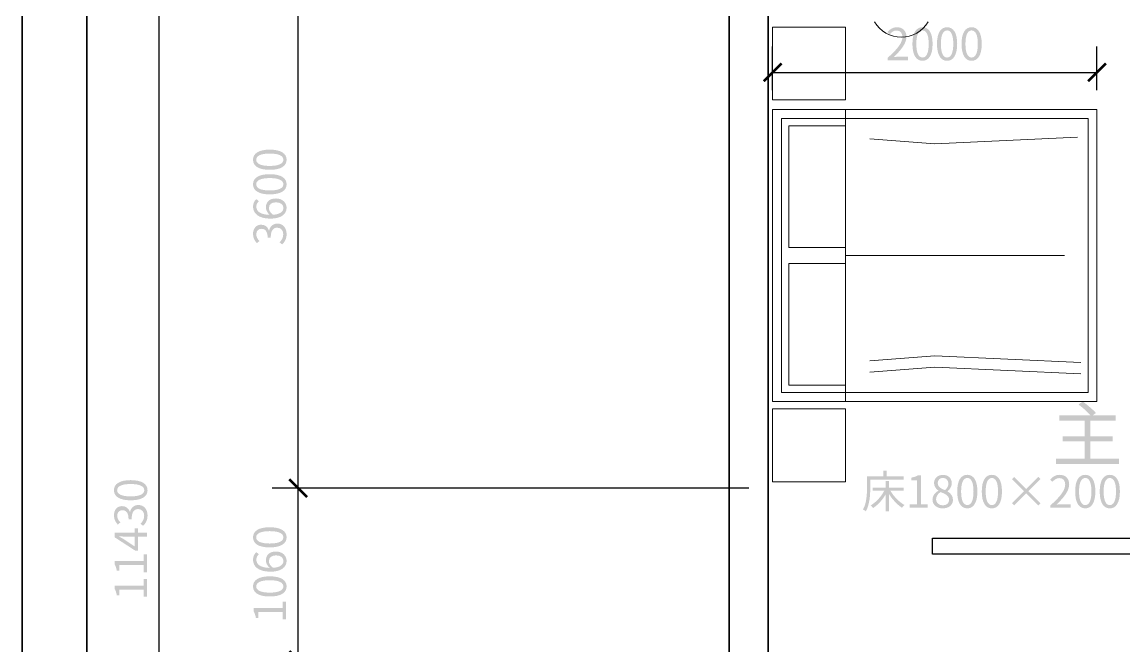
# Model space of a CAD drawing. Header units: millimetres. Extents: x -4600 to 229000, y -4300 to 19460.
# Drawn here: x 35400 to 42194, y 6857 to 10707 of the extents above; entities that cross this region are included whole.
import ezdxf

# ---------------------------------------------------------------- set-up
doc = ezdxf.new("R2010")
doc.units = ezdxf.units.MM
doc.header["$LTSCALE"] = 100
for name, color, linetype, lineweight in [('A-DIMS', 7, 'Continuous', 13), ('A-EX-WALL', 7, 'Continuous', 35), ('A-FURN', 7, 'Continuous', 18), ('A-NEW-PART', 2, 'Continuous', 25), ('A-SHEET', 7, 'Continuous', 35), ('A-TEXT', 7, 'Continuous', 18), ('R2-DETAIL', 7, 'Continuous', 13)]:
    doc.layers.add(name, color=color, linetype=linetype, lineweight=lineweight)

# ---------------------------------------------------------------- blocks, each defined once
blk = doc.blocks.new('SOURCE_PROPOSED')
at = {"layer": 'A-EX-WALL'}
for p, q in [((0, 4851.4), (0, 9630)), ((-240.1, 9179), (-240.1, 2416.5))]:
    blk.add_line(p, q, dxfattribs=at)
blk = doc.blocks.new('FURNITURE_DESIGN')
at = {"layer": 'A-TEXT'}
h = blk.add_hatch(color=256, dxfattribs=at)
edge = h.paths.add_edge_path()
edge.add_spline(control_points=[(1913.5, 6547), (1940.2, 6527.4), (1970.7, 6499.4), (1988.2, 6479.3)], knot_values=[0, 0, 0, 0, 1, 1, 1, 1], degree=3, periodic=0)
edge.add_line((1988.2, 6479.3), (1795.2, 6479.3))
edge.add_line((1795.2, 6479.3), (1795.2, 6447.5))
edge.add_line((1795.2, 6447.5), (1950.6, 6447.5))
edge.add_line((1950.6, 6447.5), (1950.6, 6351.4))
edge.add_line((1950.6, 6351.4), (1815.3, 6351.4))
edge.add_line((1815.3, 6351.4), (1815.3, 6319.6))
edge.add_line((1815.3, 6319.6), (1950.6, 6319.6))
edge.add_line((1950.6, 6319.6), (1950.6, 6211.7))
edge.add_line((1950.6, 6211.7), (1774.7, 6211.7))
edge.add_line((1774.7, 6211.7), (1774.7, 6179.9))
edge.add_line((1774.7, 6179.9), (2164.1, 6179.9))
edge.add_line((2164.1, 6179.9), (2164.1, 6211.7))
edge.add_line((2164.1, 6211.7), (1986, 6211.7))
edge.add_line((1986, 6211.7), (1986, 6319.6))
edge.add_line((1986, 6319.6), (2124, 6319.6))
edge.add_line((2124, 6319.6), (2124, 6351.4))
edge.add_line((2124, 6351.4), (1986, 6351.4))
edge.add_line((1986, 6351.4), (1986, 6447.5))
edge.add_line((1986, 6447.5), (2141.9, 6447.5))
edge.add_line((2141.9, 6447.5), (2141.9, 6479.3))
edge.add_line((2141.9, 6479.3), (2000, 6479.3))
edge.add_line((2000, 6479.3), (2020.9, 6494.6))
edge.add_spline(control_points=[(2020.9, 6494.6), (2003.5, 6515.1), (1968.1, 6544.8), (1940.2, 6564.9)], knot_values=[0, 0, 0, 0, 1, 1, 1, 1], degree=3, periodic=0)
edge.add_line((1940.2, 6564.9), (1913.5, 6547))
h = blk.add_hatch(color=256, dxfattribs=at)
edge = h.paths.add_edge_path()
edge.add_line((609.5, 6103.3), (609.5, 6032.6))
edge.add_spline(control_points=[(609.5, 6032.6), (609.5, 5993.6), (607.3, 5938.2), (584.9, 5899.2)], knot_values=[0, 0, 0, 0, 1, 1, 1, 1], degree=3, periodic=0)
edge.add_spline(control_points=[(584.9, 5899.2), (589.8, 5897), (598.8, 5891.3), (602.6, 5887.8)], knot_values=[0, 0, 0, 0, 1, 1, 1, 1], degree=3, periodic=0)
edge.add_spline(control_points=[(602.6, 5887.8), (626.1, 5929.2), (629.7, 5990.9), (629.7, 6032.6)], knot_values=[0, 0, 0, 0, 1, 1, 1, 1], degree=3, periodic=0)
edge.add_line((629.7, 6032.6), (629.7, 6083.9))
edge.add_line((629.7, 6083.9), (836.2, 6083.9))
edge.add_line((836.2, 6083.9), (836.2, 6103.3))
edge.add_line((836.2, 6103.3), (731.4, 6103.3))
edge.add_line((731.4, 6103.3), (731.4, 6138.8))
edge.add_line((731.4, 6138.8), (710.4, 6138.8))
edge.add_line((710.4, 6138.8), (710.4, 6103.3))
edge.add_line((710.4, 6103.3), (609.5, 6103.3))
edge = h.paths.add_edge_path(flags=0)
edge.add_line((725.2, 6075.2), (725.2, 6033.7))
edge.add_line((725.2, 6033.7), (643.8, 6033.7))
edge.add_line((643.8, 6033.7), (643.8, 6014.4))
edge.add_line((643.8, 6014.4), (715.6, 6014.4))
edge.add_spline(control_points=[(715.6, 6014.4), (696.8, 5977.8), (664.3, 5942.3), (632.1, 5924.6)], knot_values=[0, 0, 0, 0, 1, 1, 1, 1], degree=3, periodic=0)
edge.add_spline(control_points=[(632.1, 5924.6), (636.7, 5920.8), (643.6, 5913.1), (646.8, 5908)], knot_values=[0, 0, 0, 0, 1, 1, 1, 1], degree=3, periodic=0)
edge.add_spline(control_points=[(646.8, 5908), (675.8, 5926.2), (704.7, 5957.6), (725.2, 5992.8)], knot_values=[0, 0, 0, 0, 1, 1, 1, 1], degree=3, periodic=0)
edge.add_line((725.2, 5992.8), (725.2, 5887.8))
edge.add_line((725.2, 5887.8), (745.3, 5887.8))
edge.add_line((745.3, 5887.8), (745.3, 5994.2))
edge.add_spline(control_points=[(745.3, 5994.2), (766.9, 5959.8), (797.2, 5927.9), (825.3, 5909.6)], knot_values=[0, 0, 0, 0, 1, 1, 1, 1], degree=3, periodic=0)
edge.add_spline(control_points=[(825.3, 5909.6), (828.8, 5915.3), (835.9, 5922.7), (840.8, 5926.8)], knot_values=[0, 0, 0, 0, 1, 1, 1, 1], degree=3, periodic=0)
edge.add_spline(control_points=[(840.8, 5926.8), (808.9, 5944.5), (774.3, 5979.2), (754.1, 6014.4)], knot_values=[0, 0, 0, 0, 1, 1, 1, 1], degree=3, periodic=0)
edge.add_line((754.1, 6014.4), (835.4, 6014.4))
edge.add_line((835.4, 6014.4), (835.4, 6033.7))
edge.add_line((835.4, 6033.7), (745.3, 6033.7))
edge.add_line((745.3, 6033.7), (745.3, 6075.2))
edge.add_line((745.3, 6075.2), (725.2, 6075.2))
h = blk.add_hatch(color=256, dxfattribs=at)
edge = h.paths.add_edge_path()
edge.add_line((873.3, 5909.6), (983, 5909.6))
edge.add_line((983, 5909.6), (983, 5930.3))
edge.add_line((983, 5930.3), (942.9, 5930.3))
edge.add_line((942.9, 5930.3), (942.9, 6109.6))
edge.add_line((942.9, 6109.6), (923.8, 6109.6))
edge.add_spline(control_points=[(923.8, 6109.6), (912.9, 6103.3), (900.1, 6098.7), (882.3, 6095.4)], knot_values=[0, 0, 0, 0, 1, 1, 1, 1], degree=3, periodic=0)
edge.add_line((882.3, 6095.4), (882.3, 6079.6))
edge.add_line((882.3, 6079.6), (918.1, 6079.6))
edge.add_line((918.1, 6079.6), (918.1, 5930.3))
edge.add_line((918.1, 5930.3), (873.3, 5930.3))
edge.add_line((873.3, 5930.3), (873.3, 5909.6))
h = blk.add_hatch(color=256, dxfattribs=at)
edge = h.paths.add_edge_path()
edge.add_spline(control_points=[(1077.1, 5906), (1114.5, 5906), (1139.6, 5928.7), (1139.6, 5957.6), (1139.6, 5985.2), (1123.5, 6000.2), (1106.1, 6010.3)], knot_values=[0, 0, 0, 0, 1, 1, 1, 2, 2, 2, 2], degree=3, periodic=0)
edge.add_line((1106.1, 6010.3), (1106.1, 6011.6))
edge.add_spline(control_points=[(1106.1, 6011.6), (1117.8, 6020.9), (1132.5, 6038.9), (1132.5, 6059.9), (1132.5, 6090.8), (1111.8, 6112.6), (1077.7, 6112.6), (1046.6, 6112.6), (1022.8, 6092.1), (1022.8, 6061.8), (1022.8, 6040.8), (1035.4, 6025.8), (1049.8, 6015.7)], knot_values=[0, 0, 0, 0, 1, 1, 1, 2, 2, 2, 3, 3, 3, 4, 4, 4, 4], degree=3, periodic=0)
edge.add_line((1049.8, 6015.7), (1049.8, 6014.6))
edge.add_spline(control_points=[(1049.8, 6014.6), (1031.6, 6004.8), (1013.3, 5986), (1013.3, 5959.2), (1013.3, 5928.4), (1040, 5906), (1077.1, 5906)], knot_values=[0, 0, 0, 0, 1, 1, 1, 2, 2, 2, 2], degree=3, periodic=0)
edge = h.paths.add_edge_path(flags=0)
edge.add_spline(control_points=[(1077.4, 5924.6), (1053.4, 5924.6), (1035.4, 5940.2), (1035.4, 5961.4), (1035.4, 5980.5), (1046.8, 5996.4), (1062.9, 6006.7)], knot_values=[0, 0, 0, 0, 1, 1, 1, 2, 2, 2, 2], degree=3, periodic=0)
edge.add_spline(control_points=[(1062.9, 6006.7), (1091.3, 5995.3), (1115.9, 5985.4), (1115.9, 5958.4), (1115.9, 5938.5), (1100.6, 5924.6), (1077.4, 5924.6)], knot_values=[0, 0, 0, 0, 1, 1, 1, 2, 2, 2, 2], degree=3, periodic=0)
edge = h.paths.add_edge_path(flags=0)
edge.add_spline(control_points=[(1090.8, 6018.2), (1067, 6027.5), (1045.5, 6038.1), (1045.5, 6061.8), (1045.5, 6081.2), (1058.9, 6094), (1077.4, 6094), (1098.7, 6094), (1111.2, 6078.5), (1111.2, 6058.6), (1111.2, 6043.8), (1104.1, 6030.2), (1090.8, 6018.2)], knot_values=[0, 0, 0, 0, 1, 1, 1, 2, 2, 2, 3, 3, 3, 4, 4, 4, 4], degree=3, periodic=0)
h = blk.add_hatch(color=256, dxfattribs=at)
edge = h.paths.add_edge_path()
edge.add_spline(control_points=[(1228, 5906), (1265.9, 5906), (1290.2, 5940.4), (1290.2, 6010.3), (1290.2, 6079.6), (1265.9, 6113.1), (1228, 6113.1), (1189.8, 6113.1), (1165.8, 6079.6), (1165.8, 6010.3), (1165.8, 5940.4), (1189.8, 5906), (1228, 5906)], knot_values=[0, 0, 0, 0, 1, 1, 1, 2, 2, 2, 3, 3, 3, 4, 4, 4, 4], degree=3, periodic=0)
edge = h.paths.add_edge_path(flags=0)
edge.add_spline(control_points=[(1228, 5926.2), (1205.4, 5926.2), (1189.8, 5951.6), (1189.8, 6010.3), (1189.8, 6068.7), (1205.4, 6093.5), (1228, 6093.5), (1250.7, 6093.5), (1266.2, 6068.7), (1266.2, 6010.3), (1266.2, 5951.6), (1250.7, 5926.2), (1228, 5926.2)], knot_values=[0, 0, 0, 0, 1, 1, 1, 2, 2, 2, 3, 3, 3, 4, 4, 4, 4], degree=3, periodic=0)
h = blk.add_hatch(color=256, dxfattribs=at)
edge = h.paths.add_edge_path()
edge.add_spline(control_points=[(1379.5, 5906), (1417.4, 5906), (1441.7, 5940.4), (1441.7, 6010.3), (1441.7, 6079.6), (1417.4, 6113.1), (1379.5, 6113.1), (1341.3, 6113.1), (1317.2, 6079.6), (1317.2, 6010.3), (1317.2, 5940.4), (1341.3, 5906), (1379.5, 5906)], knot_values=[0, 0, 0, 0, 1, 1, 1, 2, 2, 2, 3, 3, 3, 4, 4, 4, 4], degree=3, periodic=0)
edge = h.paths.add_edge_path(flags=0)
edge.add_spline(control_points=[(1379.5, 5926.2), (1356.8, 5926.2), (1341.3, 5951.6), (1341.3, 6010.3), (1341.3, 6068.7), (1356.8, 6093.5), (1379.5, 6093.5), (1402.1, 6093.5), (1417.6, 6068.7), (1417.6, 6010.3), (1417.6, 5951.6), (1402.1, 5926.2), (1379.5, 5926.2)], knot_values=[0, 0, 0, 0, 1, 1, 1, 2, 2, 2, 3, 3, 3, 4, 4, 4, 4], degree=3, periodic=0)
blk.add_hatch(color=256, dxfattribs=at).paths.add_polyline_path([(1666.2, 5924.3), (1679.3, 5937.4), (1604.8, 6012.2), (1679.3, 6086.9), (1666.2, 6100), (1591.5, 6025.3), (1517, 6100), (1503.6, 6086.7), (1578.4, 6012.2), (1503.6, 5937.4), (1517, 5924.3), (1591.5, 5999.1), (1666.2, 5924.3)])
h = blk.add_hatch(color=256, dxfattribs=at)
edge = h.paths.add_edge_path()
edge.add_line((1739.9, 5909.6), (1865.7, 5909.6))
edge.add_line((1865.7, 5909.6), (1865.7, 5931.1))
edge.add_line((1865.7, 5931.1), (1810.3, 5931.1))
edge.add_spline(control_points=[(1810.3, 5931.1), (1800.2, 5931.1), (1787.9, 5930.1), (1777.5, 5929.2)], knot_values=[0, 0, 0, 0, 1, 1, 1, 1], degree=3, periodic=0)
edge.add_spline(control_points=[(1777.5, 5929.2), (1824.5, 5973.7), (1856.1, 6014.4), (1856.1, 6054.5), (1856.1, 6089.9), (1833.5, 6113.1), (1797.7, 6113.1), (1772.4, 6113.1), (1754.9, 6101.7), (1738.8, 6083.9)], knot_values=[0, 0, 0, 0, 1, 1, 1, 2, 2, 2, 3, 3, 3, 3], degree=3, periodic=0)
edge.add_line((1738.8, 6083.9), (1753.3, 6069.8))
edge.add_spline(control_points=[(1753.3, 6069.8), (1764.4, 6083.1), (1778.4, 6092.9), (1794.7, 6092.9), (1819.6, 6092.9), (1831.6, 6076.3), (1831.6, 6053.4), (1831.6, 6019), (1802.6, 5979.2), (1739.9, 5924.3)], knot_values=[0, 0, 0, 0, 1, 1, 1, 2, 2, 2, 3, 3, 3, 3], degree=3, periodic=0)
edge.add_line((1739.9, 5924.3), (1739.9, 5909.6))
h = blk.add_hatch(color=256, dxfattribs=at)
edge = h.paths.add_edge_path()
edge.add_spline(control_points=[(1955.2, 5906), (1993.1, 5906), (2017.4, 5940.4), (2017.4, 6010.3), (2017.4, 6079.6), (1993.1, 6113.1), (1955.2, 6113.1), (1917, 6113.1), (1893, 6079.6), (1893, 6010.3), (1893, 5940.4), (1917, 5906), (1955.2, 5906)], knot_values=[0, 0, 0, 0, 1, 1, 1, 2, 2, 2, 3, 3, 3, 4, 4, 4, 4], degree=3, periodic=0)
edge = h.paths.add_edge_path(flags=0)
edge.add_spline(control_points=[(1955.2, 5926.2), (1932.5, 5926.2), (1917, 5951.6), (1917, 6010.3), (1917, 6068.7), (1932.5, 6093.5), (1955.2, 6093.5), (1977.8, 6093.5), (1993.4, 6068.7), (1993.4, 6010.3), (1993.4, 5951.6), (1977.8, 5926.2), (1955.2, 5926.2)], knot_values=[0, 0, 0, 0, 1, 1, 1, 2, 2, 2, 3, 3, 3, 4, 4, 4, 4], degree=3, periodic=0)
h = blk.add_hatch(color=256, dxfattribs=at)
edge = h.paths.add_edge_path()
edge.add_spline(control_points=[(2106.6, 5906), (2144.5, 5906), (2168.8, 5940.4), (2168.8, 6010.3), (2168.8, 6079.6), (2144.5, 6113.1), (2106.6, 6113.1), (2068.4, 6113.1), (2044.4, 6079.6), (2044.4, 6010.3), (2044.4, 5940.4), (2068.4, 5906), (2106.6, 5906)], knot_values=[0, 0, 0, 0, 1, 1, 1, 2, 2, 2, 3, 3, 3, 4, 4, 4, 4], degree=3, periodic=0)
edge = h.paths.add_edge_path(flags=0)
edge.add_spline(control_points=[(2106.6, 5926.2), (2084, 5926.2), (2068.4, 5951.6), (2068.4, 6010.3), (2068.4, 6068.7), (2084, 6093.5), (2106.6, 6093.5), (2129.2, 6093.5), (2144.8, 6068.7), (2144.8, 6010.3), (2144.8, 5951.6), (2129.2, 5926.2), (2106.6, 5926.2)], knot_values=[0, 0, 0, 0, 1, 1, 1, 2, 2, 2, 3, 3, 3, 4, 4, 4, 4], degree=3, periodic=0)
at = {"layer": 'A-FURN'}
for p, q in [((477.4, 8366.3), (477.4, 6566.3)), ((477.4, 7466.3), (1827.4, 7466.3))]:
    blk.add_line(p, q, dxfattribs=at)
blk.add_lwpolyline([(656.7, 8908.2), (670.5, 8887.6), (686.9, 8868.9), (705.6, 8852.5), (726.2, 8838.7), (748.5, 8827.7), (772.1, 8819.7), (796.4, 8814.9), (821.2, 8813.2), (846, 8814.9), (870.4, 8819.7), (893.9, 8827.7), (916.2, 8838.7), (936.9, 8852.5), (955.6, 8868.9), (972, 8887.6), (985.8, 8908.2)], dxfattribs=at)
for points in [[(27.4, 8875.9), (477.4, 8875.9), (477.4, 8425.9), (27.4, 8425.9)], [(27.4, 8366.3), (2027.4, 8366.3), (2027.4, 6566.3), (27.4, 6566.3)], [(82.4, 8311.3), (1972.4, 8311.3), (1972.4, 6621.3), (82.4, 6621.3)], [(127.4, 8266.3), (477.4, 8266.3), (477.4, 7516.3), (127.4, 7516.3)], [(127.4, 7416.3), (477.4, 7416.3), (477.4, 6666.3), (127.4, 6666.3)], [(27.4, 6519.2), (477.4, 6519.2), (477.4, 6069.2), (27.4, 6069.2)]]:
    blk.add_lwpolyline(points, close=True, dxfattribs=at)
at = {"layer": 'A-NEW-PART'}
blk.add_lwpolyline([(1012.5, 5722.6), (2512.5, 5722.6), (2512.5, 5622.6), (1012.5, 5622.6)], close=True, dxfattribs=at)
at = {"layer": 'R2-DETAIL'}
for points in [[(627.4, 8186.3), (1027.4, 8156.3), (1907.4, 8196.3)], [(627.4, 6816.3), (1027.4, 6846.3), (1927.4, 6806.3)], [(627.4, 6746.3), (1027.4, 6776.3), (1927.4, 6736.3)]]:
    blk.add_lwpolyline(points, dxfattribs=at)
blk = doc.blocks.new('_ARCHTICK')
at = {"color": 0, "linetype": 'BYBLOCK', "const_width": 0.15}
blk.add_lwpolyline([(-0.5, -0.5), (0.5, 0.5)], dxfattribs=at)
blk = doc.blocks.new('*D13')
at = {"layer": 'A-DIMS'}
h = blk.add_hatch(color=256, dxfattribs=at)
edge = h.paths.add_edge_path()
edge.add_spline(control_points=[(-2968.8, 8057.3), (-2968.8, 8095.2), (-3003.2, 8119.5), (-3073, 8119.5), (-3142.3, 8119.5), (-3175.9, 8095.2), (-3175.9, 8057.3), (-3175.9, 8019.1), (-3142.3, 7995.1), (-3073, 7995.1), (-3003.2, 7995.1), (-2968.8, 8019.1), (-2968.8, 8057.3)], knot_values=[0, 0, 0, 0, 1, 1, 1, 2, 2, 2, 3, 3, 3, 4, 4, 4, 4], degree=3, periodic=0)
edge = h.paths.add_edge_path(flags=0)
edge.add_spline(control_points=[(-2989, 8057.3), (-2989, 8034.6), (-3014.3, 8019.1), (-3073, 8019.1), (-3131.4, 8019.1), (-3156.2, 8034.6), (-3156.2, 8057.3), (-3156.2, 8079.9), (-3131.4, 8095.5), (-3073, 8095.5), (-3014.3, 8095.5), (-2989, 8079.9), (-2989, 8057.3)], knot_values=[0, 0, 0, 0, 1, 1, 1, 2, 2, 2, 3, 3, 3, 4, 4, 4, 4], degree=3, periodic=0)
h = blk.add_hatch(color=256, dxfattribs=at)
edge = h.paths.add_edge_path()
edge.add_spline(control_points=[(-2968.8, 7905.9), (-2968.8, 7943.8), (-3003.2, 7968.1), (-3073, 7968.1), (-3142.3, 7968.1), (-3175.9, 7943.8), (-3175.9, 7905.9), (-3175.9, 7867.7), (-3142.3, 7843.6), (-3073, 7843.6), (-3003.2, 7843.6), (-2968.8, 7867.7), (-2968.8, 7905.9)], knot_values=[0, 0, 0, 0, 1, 1, 1, 2, 2, 2, 3, 3, 3, 4, 4, 4, 4], degree=3, periodic=0)
edge = h.paths.add_edge_path(flags=0)
edge.add_spline(control_points=[(-2989, 7905.9), (-2989, 7883.2), (-3014.3, 7867.7), (-3073, 7867.7), (-3131.4, 7867.7), (-3156.2, 7883.2), (-3156.2, 7905.9), (-3156.2, 7928.5), (-3131.4, 7944.1), (-3073, 7944.1), (-3014.3, 7944.1), (-2989, 7928.5), (-2989, 7905.9)], knot_values=[0, 0, 0, 0, 1, 1, 1, 2, 2, 2, 3, 3, 3, 4, 4, 4, 4], degree=3, periodic=0)
h = blk.add_hatch(color=256, dxfattribs=at)
edge = h.paths.add_edge_path()
edge.add_spline(control_points=[(-2968.8, 7760.7), (-2968.8, 7791.8), (-2995, 7818.3), (-3033.7, 7818.3), (-3075.7, 7818.3), (-3096.5, 7796.4), (-3096.5, 7762.6), (-3096.5, 7747.1), (-3087.5, 7729.6), (-3072.5, 7717.3)], knot_values=[0, 0, 0, 0, 1, 1, 1, 2, 2, 2, 3, 3, 3, 3], degree=3, periodic=0)
edge.add_spline(control_points=[(-3072.5, 7717.3), (-3134.4, 7718.4), (-3155.4, 7741.1), (-3155.4, 7768.9), (-3155.4, 7780.9), (-3149.4, 7792.9), (-3140.1, 7800.5)], knot_values=[0, 0, 0, 0, 1, 1, 1, 2, 2, 2, 2], degree=3, periodic=0)
edge.add_line((-3140.1, 7800.5), (-3155.4, 7814.7))
edge.add_spline(control_points=[(-3155.4, 7814.7), (-3167.4, 7803.5), (-3175.9, 7788.5), (-3175.9, 7767.8), (-3175.9, 7729), (-3146.1, 7693.8), (-3067.8, 7693.8), (-3001.8, 7693.8), (-2968.8, 7722.5), (-2968.8, 7760.7)], knot_values=[0, 0, 0, 0, 1, 1, 1, 2, 2, 2, 3, 3, 3, 3], degree=3, periodic=0)
edge = h.paths.add_edge_path(flags=0)
edge.add_spline(control_points=[(-3052.5, 7717.9), (-3071.1, 7731), (-3077.9, 7746.2), (-3077.9, 7758.5), (-3077.9, 7782.8), (-3060.7, 7794.5), (-3033.7, 7794.5), (-3006.4, 7794.5), (-2988.4, 7779.8), (-2988.4, 7760.7), (-2988.4, 7735.6), (-3011.1, 7720.6), (-3052.5, 7717.9)], knot_values=[0, 0, 0, 0, 1, 1, 1, 2, 2, 2, 3, 3, 3, 4, 4, 4, 4], degree=3, periodic=0)
h = blk.add_hatch(color=256, dxfattribs=at)
edge = h.paths.add_edge_path()
edge.add_spline(control_points=[(-2968.8, 7598.9), (-2968.8, 7634.6), (-2990.1, 7663.3), (-3025.8, 7663.3), (-3053.4, 7663.3), (-3070.8, 7644.5), (-3076.6, 7621)], knot_values=[0, 0, 0, 0, 1, 1, 1, 2, 2, 2, 2], degree=3, periodic=0)
edge.add_line((-3076.6, 7621), (-3077.9, 7621))
edge.add_spline(control_points=[(-3077.9, 7621), (-3085.3, 7642.3), (-3101.7, 7656.5), (-3125.9, 7656.5), (-3157.6, 7656.5), (-3175.9, 7631.9), (-3175.9, 7598.1), (-3175.9, 7575.2), (-3165.8, 7557.4), (-3152.1, 7542.4)], knot_values=[0, 0, 0, 0, 1, 1, 1, 2, 2, 2, 3, 3, 3, 3], degree=3, periodic=0)
edge.add_line((-3152.1, 7542.4), (-3136.3, 7555.8))
edge.add_spline(control_points=[(-3136.3, 7555.8), (-3147.8, 7567.2), (-3155.7, 7581.2), (-3155.7, 7597.3), (-3155.7, 7618.3), (-3143.1, 7631.1), (-3124, 7631.1), (-3102.5, 7631.1), (-3085.8, 7617.2), (-3085.8, 7575.7)], knot_values=[0, 0, 0, 0, 1, 1, 1, 2, 2, 2, 3, 3, 3, 3], degree=3, periodic=0)
edge.add_line((-3085.8, 7575.7), (-3066.7, 7575.7))
edge.add_spline(control_points=[(-3066.7, 7575.7), (-3066.7, 7622.1), (-3050.9, 7637.9), (-3026.6, 7637.9), (-3003.7, 7637.9), (-2989.5, 7621.3), (-2989.5, 7597.3), (-2989.5, 7574.6), (-3000.4, 7559.6), (-3012.4, 7547.9)], knot_values=[0, 0, 0, 0, 1, 1, 1, 2, 2, 2, 3, 3, 3, 3], degree=3, periodic=0)
edge.add_line((-3012.4, 7547.9), (-2996.3, 7535))
edge.add_spline(control_points=[(-2996.3, 7535), (-2981.9, 7548.1), (-2968.8, 7567.8), (-2968.8, 7598.9)], knot_values=[0, 0, 0, 0, 1, 1, 1, 1], degree=3, periodic=0)
for p, q in [((-120, 9630), (-3057.3, 9630)), ((-2897.3, 6030), (-2897.3, 9630)), ((-120, 6030), (-3057.3, 6030))]:
    blk.add_line(p, q)
at = {"layer": 'Defpoints'}
for p in [(0, 9630), (-2897.3, 6030), (0, 6030)]:
    blk.add_point(p, dxfattribs=at)
at = {"layer": 'A-DIMS', "xscale": 110, "yscale": 110}
for p, rotation in [((-2897.3, 9630), 90), ((-2897.3, 6030), 270)]:
    blk.add_blockref('_ARCHTICK', p, dxfattribs=dict(at, rotation=rotation))
blk = doc.blocks.new('*D14')
at = {"layer": 'A-DIMS'}
h = blk.add_hatch(color=256, dxfattribs=at)
edge = h.paths.add_edge_path()
edge.add_spline(control_points=[(-2968.8, 5727.3), (-2968.8, 5765.2), (-3003.2, 5789.5), (-3073, 5789.5), (-3142.3, 5789.5), (-3175.9, 5765.2), (-3175.9, 5727.3), (-3175.9, 5689.1), (-3142.3, 5665.1), (-3073, 5665.1), (-3003.2, 5665.1), (-2968.8, 5689.1), (-2968.8, 5727.3)], knot_values=[0, 0, 0, 0, 1, 1, 1, 2, 2, 2, 3, 3, 3, 4, 4, 4, 4], degree=3, periodic=0)
edge = h.paths.add_edge_path(flags=0)
edge.add_spline(control_points=[(-2989, 5727.3), (-2989, 5704.6), (-3014.3, 5689.1), (-3073, 5689.1), (-3131.4, 5689.1), (-3156.2, 5704.6), (-3156.2, 5727.3), (-3156.2, 5749.9), (-3131.4, 5765.5), (-3073, 5765.5), (-3014.3, 5765.5), (-2989, 5749.9), (-2989, 5727.3)], knot_values=[0, 0, 0, 0, 1, 1, 1, 2, 2, 2, 3, 3, 3, 4, 4, 4, 4], degree=3, periodic=0)
h = blk.add_hatch(color=256, dxfattribs=at)
edge = h.paths.add_edge_path()
edge.add_spline(control_points=[(-2968.8, 5582.1), (-2968.8, 5613.2), (-2995, 5639.7), (-3033.7, 5639.7), (-3075.7, 5639.7), (-3096.5, 5617.9), (-3096.5, 5584), (-3096.5, 5568.5), (-3087.5, 5551), (-3072.5, 5538.7)], knot_values=[0, 0, 0, 0, 1, 1, 1, 2, 2, 2, 3, 3, 3, 3], degree=3, periodic=0)
edge.add_spline(control_points=[(-3072.5, 5538.7), (-3134.4, 5539.8), (-3155.4, 5562.5), (-3155.4, 5590.3), (-3155.4, 5602.3), (-3149.4, 5614.3), (-3140.1, 5622)], knot_values=[0, 0, 0, 0, 1, 1, 1, 2, 2, 2, 2], degree=3, periodic=0)
edge.add_line((-3140.1, 5622), (-3155.4, 5636.2))
edge.add_spline(control_points=[(-3155.4, 5636.2), (-3167.4, 5625), (-3175.9, 5610), (-3175.9, 5589.2), (-3175.9, 5550.5), (-3146.1, 5515.3), (-3067.8, 5515.3), (-3001.8, 5515.3), (-2968.8, 5543.9), (-2968.8, 5582.1)], knot_values=[0, 0, 0, 0, 1, 1, 1, 2, 2, 2, 3, 3, 3, 3], degree=3, periodic=0)
edge = h.paths.add_edge_path(flags=0)
edge.add_spline(control_points=[(-3052.5, 5539.3), (-3071.1, 5552.4), (-3077.9, 5567.7), (-3077.9, 5579.9), (-3077.9, 5604.2), (-3060.7, 5616), (-3033.7, 5616), (-3006.4, 5616), (-2988.4, 5601.2), (-2988.4, 5582.1), (-2988.4, 5557), (-3011.1, 5542), (-3052.5, 5539.3)], knot_values=[0, 0, 0, 0, 1, 1, 1, 2, 2, 2, 3, 3, 3, 4, 4, 4, 4], degree=3, periodic=0)
h = blk.add_hatch(color=256, dxfattribs=at)
edge = h.paths.add_edge_path()
edge.add_spline(control_points=[(-2968.8, 5424.4), (-2968.8, 5462.3), (-3003.2, 5486.6), (-3073, 5486.6), (-3142.3, 5486.6), (-3175.9, 5462.3), (-3175.9, 5424.4), (-3175.9, 5386.2), (-3142.3, 5362.2), (-3073, 5362.2), (-3003.2, 5362.2), (-2968.8, 5386.2), (-2968.8, 5424.4)], knot_values=[0, 0, 0, 0, 1, 1, 1, 2, 2, 2, 3, 3, 3, 4, 4, 4, 4], degree=3, periodic=0)
edge = h.paths.add_edge_path(flags=0)
edge.add_spline(control_points=[(-2989, 5424.4), (-2989, 5401.8), (-3014.3, 5386.2), (-3073, 5386.2), (-3131.4, 5386.2), (-3156.2, 5401.8), (-3156.2, 5424.4), (-3156.2, 5447.1), (-3131.4, 5462.6), (-3073, 5462.6), (-3014.3, 5462.6), (-2989, 5447.1), (-2989, 5424.4)], knot_values=[0, 0, 0, 0, 1, 1, 1, 2, 2, 2, 3, 3, 3, 4, 4, 4, 4], degree=3, periodic=0)
h = blk.add_hatch(color=256, dxfattribs=at)
edge = h.paths.add_edge_path()
edge.add_line((-2972.3, 5221.1), (-2972.3, 5330.8))
edge.add_line((-2972.3, 5330.8), (-2993.1, 5330.8))
edge.add_line((-2993.1, 5330.8), (-2993.1, 5290.7))
edge.add_line((-2993.1, 5290.7), (-3172.3, 5290.7))
edge.add_line((-3172.3, 5290.7), (-3172.3, 5271.6))
edge.add_spline(control_points=[(-3172.3, 5271.6), (-3166.1, 5260.7), (-3161.4, 5247.9), (-3158.1, 5230.2)], knot_values=[0, 0, 0, 0, 1, 1, 1, 1], degree=3, periodic=0)
edge.add_line((-3158.1, 5230.2), (-3142.3, 5230.2))
edge.add_line((-3142.3, 5230.2), (-3142.3, 5265.9))
edge.add_line((-3142.3, 5265.9), (-2993.1, 5265.9))
edge.add_line((-2993.1, 5265.9), (-2993.1, 5221.1))
edge.add_line((-2993.1, 5221.1), (-2972.3, 5221.1))
for p, q in [((-120, 6030), (-3057.3, 6030)), ((-2897.3, 4970), (-2897.3, 6030)), ((-120, 4970), (-3057.3, 4970))]:
    blk.add_line(p, q)
at = {"layer": 'Defpoints'}
for p in [(0, 6030), (-2897.3, 4970), (0, 4970)]:
    blk.add_point(p, dxfattribs=at)
at = {"layer": 'A-DIMS', "xscale": 110, "yscale": 110}
for p, rotation in [((-2897.3, 6030), 90), ((-2897.3, 4970), 270)]:
    blk.add_blockref('_ARCHTICK', p, dxfattribs=dict(at, rotation=rotation))
blk = doc.blocks.new('*D17')
at = {"layer": 'A-DIMS'}
h = blk.add_hatch(color=256, dxfattribs=at)
edge = h.paths.add_edge_path()
edge.add_spline(control_points=[(-3826.2, 6018), (-3826.2, 6055.9), (-3860.5, 6080.2), (-3930.4, 6080.2), (-3999.7, 6080.2), (-4033.3, 6055.9), (-4033.3, 6018), (-4033.3, 5979.8), (-3999.7, 5955.8), (-3930.4, 5955.8), (-3860.5, 5955.8), (-3826.2, 5979.8), (-3826.2, 6018)], knot_values=[0, 0, 0, 0, 1, 1, 1, 2, 2, 2, 3, 3, 3, 4, 4, 4, 4], degree=3, periodic=0)
edge = h.paths.add_edge_path(flags=0)
edge.add_spline(control_points=[(-3846.4, 6018), (-3846.4, 5995.4), (-3871.7, 5979.8), (-3930.4, 5979.8), (-3988.8, 5979.8), (-4013.6, 5995.4), (-4013.6, 6018), (-4013.6, 6040.6), (-3988.8, 6056.2), (-3930.4, 6056.2), (-3871.7, 6056.2), (-3846.4, 6040.6), (-3846.4, 6018)], knot_values=[0, 0, 0, 0, 1, 1, 1, 2, 2, 2, 3, 3, 3, 4, 4, 4, 4], degree=3, periodic=0)
h = blk.add_hatch(color=256, dxfattribs=at)
edge = h.paths.add_edge_path()
edge.add_spline(control_points=[(-3826.2, 5862.5), (-3826.2, 5898.2), (-3847.5, 5926.9), (-3883.2, 5926.9), (-3910.8, 5926.9), (-3928.2, 5908), (-3933.9, 5884.6)], knot_values=[0, 0, 0, 0, 1, 1, 1, 2, 2, 2, 2], degree=3, periodic=0)
edge.add_line((-3933.9, 5884.6), (-3935.3, 5884.6))
edge.add_spline(control_points=[(-3935.3, 5884.6), (-3942.7, 5905.9), (-3959, 5920), (-3983.3, 5920), (-4015, 5920), (-4033.3, 5895.5), (-4033.3, 5861.7), (-4033.3, 5838.7), (-4023.2, 5821), (-4009.5, 5806)], knot_values=[0, 0, 0, 0, 1, 1, 1, 2, 2, 2, 3, 3, 3, 3], degree=3, periodic=0)
edge.add_line((-4009.5, 5806), (-3993.7, 5819.4))
edge.add_spline(control_points=[(-3993.7, 5819.4), (-4005.2, 5830.8), (-4013.1, 5844.7), (-4013.1, 5860.8), (-4013.1, 5881.8), (-4000.5, 5894.7), (-3981.4, 5894.7), (-3959.9, 5894.7), (-3943.2, 5880.8), (-3943.2, 5839.3)], knot_values=[0, 0, 0, 0, 1, 1, 1, 2, 2, 2, 3, 3, 3, 3], degree=3, periodic=0)
edge.add_line((-3943.2, 5839.3), (-3924.1, 5839.3))
edge.add_spline(control_points=[(-3924.1, 5839.3), (-3924.1, 5885.7), (-3908.3, 5901.5), (-3884, 5901.5), (-3861.1, 5901.5), (-3846.9, 5884.8), (-3846.9, 5860.8), (-3846.9, 5838.2), (-3857.8, 5823.2), (-3869.8, 5811.5)], knot_values=[0, 0, 0, 0, 1, 1, 1, 2, 2, 2, 3, 3, 3, 3], degree=3, periodic=0)
edge.add_line((-3869.8, 5811.5), (-3853.7, 5798.6))
edge.add_spline(control_points=[(-3853.7, 5798.6), (-3839.3, 5811.7), (-3826.2, 5831.4), (-3826.2, 5862.5)], knot_values=[0, 0, 0, 0, 1, 1, 1, 1], degree=3, periodic=0)
h = blk.add_hatch(color=256, dxfattribs=at)
h.paths.add_polyline_path([(-3829.7, 5732.1), (-3829.7, 5755.5), (-3884.8, 5755.5), (-3884.8, 5782.3), (-3904.8, 5782.3), (-3904.8, 5755.5), (-4029.7, 5755.5), (-4029.7, 5728), (-3901.2, 5644.7), (-3884.8, 5644.7), (-3884.8, 5732.1), (-3829.7, 5732.1)])
edge = h.paths.add_edge_path(flags=0)
edge.add_line((-3904.8, 5732.1), (-3904.8, 5670.7))
edge.add_line((-3904.8, 5670.7), (-3973, 5716.2))
edge.add_spline(control_points=[(-3973, 5716.2), (-3982.8, 5722), (-3992.9, 5727.4), (-4002.4, 5732.3)], knot_values=[0, 0, 0, 0, 1, 1, 1, 1], degree=3, periodic=0)
edge.add_line((-4002.4, 5732.3), (-4002.4, 5733.4))
edge.add_spline(control_points=[(-4002.4, 5733.4), (-3992.3, 5732.9), (-3976, 5732.1), (-3966.1, 5732.1)], knot_values=[0, 0, 0, 0, 1, 1, 1, 1], degree=3, periodic=0)
edge.add_line((-3966.1, 5732.1), (-3904.8, 5732.1))
h = blk.add_hatch(color=256, dxfattribs=at)
edge = h.paths.add_edge_path()
edge.add_line((-3829.7, 5511.9), (-3829.7, 5621.5))
edge.add_line((-3829.7, 5621.5), (-3850.5, 5621.5))
edge.add_line((-3850.5, 5621.5), (-3850.5, 5581.4))
edge.add_line((-3850.5, 5581.4), (-4029.7, 5581.4))
edge.add_line((-4029.7, 5581.4), (-4029.7, 5562.3))
edge.add_spline(control_points=[(-4029.7, 5562.3), (-4023.4, 5551.4), (-4018.8, 5538.6), (-4015.5, 5520.9)], knot_values=[0, 0, 0, 0, 1, 1, 1, 1], degree=3, periodic=0)
edge.add_line((-4015.5, 5520.9), (-3999.7, 5520.9))
edge.add_line((-3999.7, 5520.9), (-3999.7, 5556.6))
edge.add_line((-3999.7, 5556.6), (-3850.5, 5556.6))
edge.add_line((-3850.5, 5556.6), (-3850.5, 5511.9))
edge.add_line((-3850.5, 5511.9), (-3829.7, 5511.9))
h = blk.add_hatch(color=256, dxfattribs=at)
edge = h.paths.add_edge_path()
edge.add_line((-3829.7, 5360.4), (-3829.7, 5470.1))
edge.add_line((-3829.7, 5470.1), (-3850.5, 5470.1))
edge.add_line((-3850.5, 5470.1), (-3850.5, 5430))
edge.add_line((-3850.5, 5430), (-4029.7, 5430))
edge.add_line((-4029.7, 5430), (-4029.7, 5410.9))
edge.add_spline(control_points=[(-4029.7, 5410.9), (-4023.4, 5400), (-4018.8, 5387.2), (-4015.5, 5369.4)], knot_values=[0, 0, 0, 0, 1, 1, 1, 1], degree=3, periodic=0)
edge.add_line((-4015.5, 5369.4), (-3999.7, 5369.4))
edge.add_line((-3999.7, 5369.4), (-3999.7, 5405.2))
edge.add_line((-3999.7, 5405.2), (-3850.5, 5405.2))
edge.add_line((-3850.5, 5405.2), (-3850.5, 5360.4))
edge.add_line((-3850.5, 5360.4), (-3829.7, 5360.4))
blk.add_line((-3754.7, 0), (-3754.7, 11430))
blk = doc.blocks.new('SOURCE_DIMENSIONS')
for name in ['*D17', '*D13', '*D14']:
    blk.add_blockref(name, (0, 0))
blk = doc.blocks.new('*D21')
at = {"layer": 'A-DIMS'}
h = blk.add_hatch(color=256, dxfattribs=at)
edge = h.paths.add_edge_path()
edge.add_line((736.6, 8671.3), (862.3, 8671.3))
edge.add_line((862.3, 8671.3), (862.3, 8692.9))
edge.add_line((862.3, 8692.9), (807, 8692.9))
edge.add_spline(control_points=[(807, 8692.9), (796.9, 8692.9), (784.6, 8691.8), (774.2, 8691)], knot_values=[0, 0, 0, 0, 1, 1, 1, 1], degree=3, periodic=0)
edge.add_spline(control_points=[(774.2, 8691), (821.1, 8735.4), (852.8, 8776.1), (852.8, 8816.2), (852.8, 8851.7), (830.1, 8874.9), (794.4, 8874.9), (769, 8874.9), (751.6, 8863.4), (735.5, 8845.7)], knot_values=[0, 0, 0, 0, 1, 1, 1, 2, 2, 2, 3, 3, 3, 3], degree=3, periodic=0)
edge.add_line((735.5, 8845.7), (749.9, 8831.5))
edge.add_spline(control_points=[(749.9, 8831.5), (761.1, 8844.8), (775, 8854.7), (791.4, 8854.7), (816.2, 8854.7), (828.2, 8838), (828.2, 8815.1), (828.2, 8780.7), (799.3, 8740.9), (736.6, 8686)], knot_values=[0, 0, 0, 0, 1, 1, 1, 2, 2, 2, 3, 3, 3, 3], degree=3, periodic=0)
edge.add_line((736.6, 8686), (736.6, 8671.3))
h = blk.add_hatch(color=256, dxfattribs=at)
edge = h.paths.add_edge_path()
edge.add_spline(control_points=[(951.8, 8667.8), (989.8, 8667.8), (1014, 8702.1), (1014, 8772), (1014, 8841.3), (989.8, 8874.9), (951.8, 8874.9), (913.6, 8874.9), (889.6, 8841.3), (889.6, 8772), (889.6, 8702.1), (913.6, 8667.8), (951.8, 8667.8)], knot_values=[0, 0, 0, 0, 1, 1, 1, 2, 2, 2, 3, 3, 3, 4, 4, 4, 4], degree=3, periodic=0)
edge = h.paths.add_edge_path(flags=0)
edge.add_spline(control_points=[(951.8, 8687.9), (929.2, 8687.9), (913.6, 8713.3), (913.6, 8772), (913.6, 8830.4), (929.2, 8855.2), (951.8, 8855.2), (974.5, 8855.2), (990, 8830.4), (990, 8772), (990, 8713.3), (974.5, 8687.9), (951.8, 8687.9)], knot_values=[0, 0, 0, 0, 1, 1, 1, 2, 2, 2, 3, 3, 3, 4, 4, 4, 4], degree=3, periodic=0)
h = blk.add_hatch(color=256, dxfattribs=at)
edge = h.paths.add_edge_path()
edge.add_spline(control_points=[(1103.3, 8667.8), (1141.2, 8667.8), (1165.5, 8702.1), (1165.5, 8772), (1165.5, 8841.3), (1141.2, 8874.9), (1103.3, 8874.9), (1065.1, 8874.9), (1041.1, 8841.3), (1041.1, 8772), (1041.1, 8702.1), (1065.1, 8667.8), (1103.3, 8667.8)], knot_values=[0, 0, 0, 0, 1, 1, 1, 2, 2, 2, 3, 3, 3, 4, 4, 4, 4], degree=3, periodic=0)
edge = h.paths.add_edge_path(flags=0)
edge.add_spline(control_points=[(1103.3, 8687.9), (1080.6, 8687.9), (1065.1, 8713.3), (1065.1, 8772), (1065.1, 8830.4), (1080.6, 8855.2), (1103.3, 8855.2), (1125.9, 8855.2), (1141.5, 8830.4), (1141.5, 8772), (1141.5, 8713.3), (1125.9, 8687.9), (1103.3, 8687.9)], knot_values=[0, 0, 0, 0, 1, 1, 1, 2, 2, 2, 3, 3, 3, 4, 4, 4, 4], degree=3, periodic=0)
h = blk.add_hatch(color=256, dxfattribs=at)
edge = h.paths.add_edge_path()
edge.add_spline(control_points=[(1254.7, 8667.8), (1292.6, 8667.8), (1316.9, 8702.1), (1316.9, 8772), (1316.9, 8841.3), (1292.6, 8874.9), (1254.7, 8874.9), (1216.5, 8874.9), (1192.5, 8841.3), (1192.5, 8772), (1192.5, 8702.1), (1216.5, 8667.8), (1254.7, 8667.8)], knot_values=[0, 0, 0, 0, 1, 1, 1, 2, 2, 2, 3, 3, 3, 4, 4, 4, 4], degree=3, periodic=0)
edge = h.paths.add_edge_path(flags=0)
edge.add_spline(control_points=[(1254.7, 8687.9), (1232.1, 8687.9), (1216.5, 8713.3), (1216.5, 8772), (1216.5, 8830.4), (1232.1, 8855.2), (1254.7, 8855.2), (1277.3, 8855.2), (1292.9, 8830.4), (1292.9, 8772), (1292.9, 8713.3), (1277.3, 8687.9), (1254.7, 8687.9)], knot_values=[0, 0, 0, 0, 1, 1, 1, 2, 2, 2, 3, 3, 3, 4, 4, 4, 4], degree=3, periodic=0)
for p, q in [((27.4, 8486.3), (27.4, 8756.3)), ((2027.4, 8486.3), (2027.4, 8756.3)), ((27.4, 8596.3), (2027.4, 8596.3))]:
    blk.add_line(p, q)
at = {"layer": 'Defpoints'}
for p in [(27.4, 8596.3), (27.4, 8366.3), (2027.4, 8366.3)]:
    blk.add_point(p, dxfattribs=at)
at = {"layer": 'A-DIMS', "xscale": 110, "yscale": 110, "rotation": 180}
blk.add_blockref('_ARCHTICK', (27.4, 8596.3), dxfattribs=at)
at = {"layer": 'A-DIMS', "xscale": 110, "yscale": 110}
blk.add_blockref('_ARCHTICK', (2027.4, 8596.3), dxfattribs=at)
blk = doc.blocks.new('PLAN_DIMENSIONS')
for name in ['SOURCE_DIMENSIONS', '*D21']:
    blk.add_blockref(name, (0, 0))
blk = doc.blocks.new('A02_SHEET')
at = {"layer": 'A-SHEET'}
for points in [[(-4600, -4300), (29000, -4300), (29000, 19460), (-4600, 19460)], [(-4200, -3900), (28600, -3900), (28600, 19060), (-4200, 19060)]]:
    blk.add_lwpolyline(points, close=True, dxfattribs=at)
for name in ['PLAN_DIMENSIONS', 'SOURCE_PROPOSED', 'FURNITURE_DESIGN']:
    blk.add_blockref(name, (0, 1800))

msp = doc.modelspace()

# ---------------------------------------------------------------- block references
msp.add_blockref('A02_SHEET', (40000, 0))

doc.saveas('drawing.dxf')
